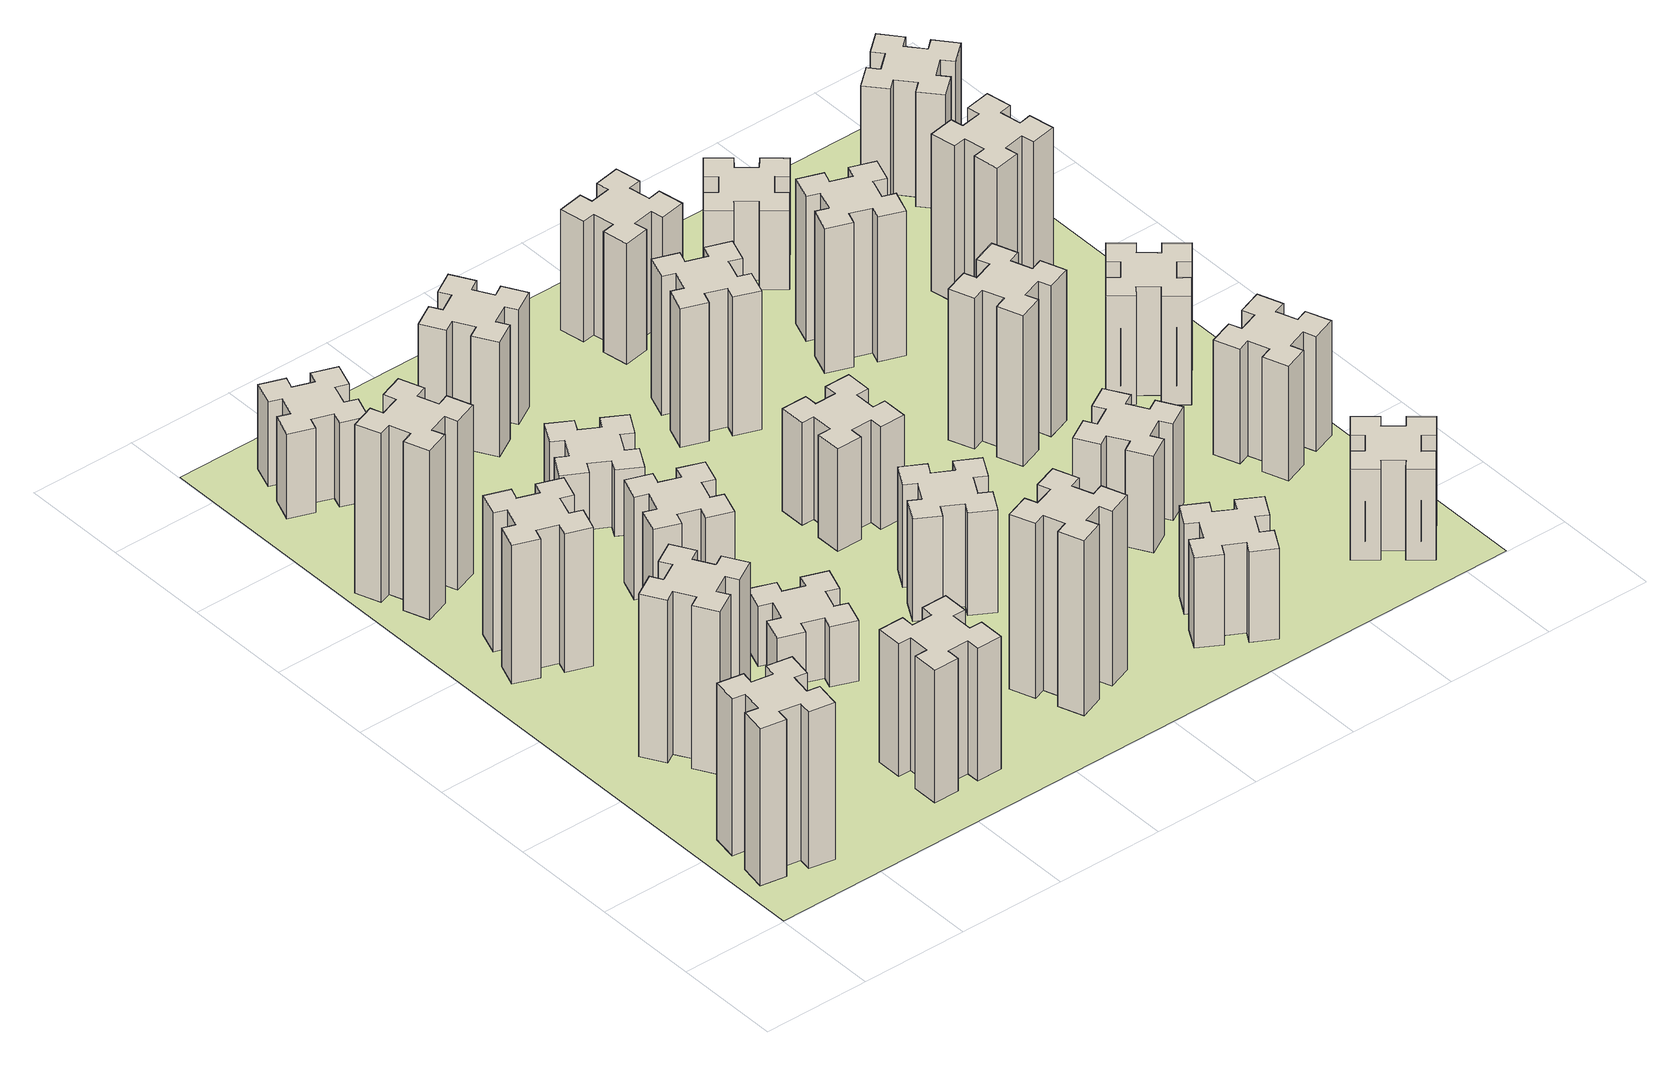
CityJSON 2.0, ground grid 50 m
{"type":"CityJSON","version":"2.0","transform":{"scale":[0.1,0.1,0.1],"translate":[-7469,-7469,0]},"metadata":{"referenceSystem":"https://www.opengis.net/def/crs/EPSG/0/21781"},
"CityObjects":{
"building1":{"type":"Building","attributes":{"class":"1000","function":"1000","usage":"1000","yearOfConstruction":2016,"roofType":"1000","measuredHeight":78,"storeysAboveGround":30,"storeysBelowGround":0},"geometry":[{"type":"Solid","lod":"1","boundaries":[[[[0,1,2,3,4,5,6,7,8,9,10,11,12,13,14,15,16,17,18,19]],[[17,16,20,21]],[[16,15,22,20]],[[15,14,23,22]],[[14,13,24,23]],[[13,12,25,24]],[[12,11,26,25]],[[11,10,27,26]],[[10,9,28,27]],[[9,8,29,28]],[[8,7,30,29]],[[7,6,31,30]],[[6,5,32,31]],[[5,4,33,32]],[[4,3,34,33]],[[3,2,35,34]],[[2,1,36,35]],[[1,0,37,36]],[[0,19,38,37]],[[19,18,39,38]],[[18,17,21,39]],[[24,25,26,27,28,29,30,31,32,33,34,35,36,37,38,39,21,20,22,23]]]]}]},
"building2":{"type":"Building","attributes":{"class":"1000","function":"1000","usage":"1000","yearOfConstruction":2016,"roofType":"1000","measuredHeight":81,"storeysAboveGround":30,"storeysBelowGround":0},"geometry":[{"type":"Solid","lod":"1","boundaries":[[[[40,41,42,43,44,45,46,47,48,49,50,51,52,53,54,55,56,57,58,59]],[[57,56,60,61]],[[56,55,62,60]],[[55,54,63,62]],[[54,53,64,63]],[[53,52,65,64]],[[52,51,66,65]],[[51,50,67,66]],[[50,49,68,67]],[[49,48,69,68]],[[48,47,70,69]],[[47,46,71,70]],[[46,45,72,71]],[[45,44,73,72]],[[44,43,74,73]],[[43,42,75,74]],[[42,41,76,75]],[[41,40,77,76]],[[40,59,78,77]],[[59,58,79,78]],[[58,57,61,79]],[[64,65,66,67,68,69,70,71,72,73,74,75,76,77,78,79,61,60,62,63]]]]}]},
"building3":{"type":"Building","attributes":{"class":"1000","function":"1000","usage":"1000","yearOfConstruction":2016,"roofType":"1000","measuredHeight":69,"storeysAboveGround":30,"storeysBelowGround":0},"geometry":[{"type":"Solid","lod":"1","boundaries":[[[[80,81,82,83,84,85,86,87,88,89,90,91,92,93,94,95,96,97,98,99]],[[97,96,100,101]],[[96,95,102,100]],[[95,94,103,102]],[[94,93,104,103]],[[93,92,105,104]],[[92,91,106,105]],[[91,90,107,106]],[[90,89,108,107]],[[89,88,109,108]],[[88,87,110,109]],[[87,86,111,110]],[[86,85,112,111]],[[85,84,113,112]],[[84,83,114,113]],[[83,82,115,114]],[[82,81,116,115]],[[81,80,117,116]],[[80,99,118,117]],[[99,98,119,118]],[[98,97,101,119]],[[104,105,106,107,108,109,110,111,112,113,114,115,116,117,118,119,101,100,102,103]]]]}]},
"building4":{"type":"Building","attributes":{"class":"1000","function":"1000","usage":"1000","yearOfConstruction":2016,"roofType":"1000","measuredHeight":84,"storeysAboveGround":30,"storeysBelowGround":0},"geometry":[{"type":"Solid","lod":"1","boundaries":[[[[120,121,122,123,124,125,126,127,128,129,130,131,132,133,134,135,136,137,138,139]],[[137,136,140,141]],[[136,135,142,140]],[[135,134,143,142]],[[134,133,144,143]],[[133,132,145,144]],[[132,131,146,145]],[[131,130,147,146]],[[130,129,148,147]],[[129,128,149,148]],[[128,127,150,149]],[[127,126,151,150]],[[126,125,152,151]],[[125,124,153,152]],[[124,123,154,153]],[[123,122,155,154]],[[122,121,156,155]],[[121,120,157,156]],[[120,139,158,157]],[[139,138,159,158]],[[138,137,141,159]],[[144,145,146,147,148,149,150,151,152,153,154,155,156,157,158,159,141,140,142,143]]]]}]},
"building5":{"type":"Building","attributes":{"class":"1000","function":"1000","usage":"1000","yearOfConstruction":2016,"roofType":"1000","measuredHeight":66,"storeysAboveGround":30,"storeysBelowGround":0},"geometry":[{"type":"Solid","lod":"1","boundaries":[[[[160,161,162,163,164,165,166,167,168,169,170,171,172,173,174,175,176,177,178,179]],[[177,176,180,181]],[[176,175,182,180]],[[175,174,183,182]],[[174,173,184,183]],[[173,172,185,184]],[[172,171,186,185]],[[171,170,187,186]],[[170,169,188,187]],[[169,168,189,188]],[[168,167,190,189]],[[167,166,191,190]],[[166,165,192,191]],[[165,164,193,192]],[[164,163,194,193]],[[163,162,195,194]],[[162,161,196,195]],[[161,160,197,196]],[[160,179,198,197]],[[179,178,199,198]],[[178,177,181,199]],[[184,185,186,187,188,189,190,191,192,193,194,195,196,197,198,199,181,180,182,183]]]]}]},
"building6":{"type":"Building","attributes":{"class":"1000","function":"1000","usage":"1000","yearOfConstruction":2016,"roofType":"1000","measuredHeight":42,"storeysAboveGround":30,"storeysBelowGround":0},"geometry":[{"type":"Solid","lod":"1","boundaries":[[[[200,201,202,203,204,205,206,207,208,209,210,211,212,213,214,215,216,217,218,219]],[[217,216,220,221]],[[216,215,222,220]],[[215,214,223,222]],[[214,213,224,223]],[[213,212,225,224]],[[212,211,226,225]],[[211,210,227,226]],[[210,209,228,227]],[[209,208,229,228]],[[208,207,230,229]],[[207,206,231,230]],[[206,205,232,231]],[[205,204,233,232]],[[204,203,234,233]],[[203,202,235,234]],[[202,201,236,235]],[[201,200,237,236]],[[200,219,238,237]],[[219,218,239,238]],[[218,217,221,239]],[[224,225,226,227,228,229,230,231,232,233,234,235,236,237,238,239,221,220,222,223]]]]}]},
"building7":{"type":"Building","attributes":{"class":"1000","function":"1000","usage":"1000","yearOfConstruction":2016,"roofType":"1000","measuredHeight":30,"storeysAboveGround":30,"storeysBelowGround":0},"geometry":[{"type":"Solid","lod":"1","boundaries":[[[[240,241,242,243,244,245,246,247,248,249,250,251,252,253,254,255,256,257,258,259]],[[257,256,260,261]],[[256,255,262,260]],[[255,254,263,262]],[[254,253,264,263]],[[253,252,265,264]],[[252,251,266,265]],[[251,250,267,266]],[[250,249,268,267]],[[249,248,269,268]],[[248,247,270,269]],[[247,246,271,270]],[[246,245,272,271]],[[245,244,273,272]],[[244,243,274,273]],[[243,242,275,274]],[[242,241,276,275]],[[241,240,277,276]],[[240,259,278,277]],[[259,258,279,278]],[[258,257,261,279]],[[264,265,266,267,268,269,270,271,272,273,274,275,276,277,278,279,261,260,262,263]]]]}]},
"building8":{"type":"Building","attributes":{"class":"1000","function":"1000","usage":"1000","yearOfConstruction":2016,"roofType":"1000","measuredHeight":51,"storeysAboveGround":30,"storeysBelowGround":0},"geometry":[{"type":"Solid","lod":"1","boundaries":[[[[280,281,282,283,284,285,286,287,288,289,290,291,292,293,294,295,296,297,298,299]],[[297,296,300,301]],[[296,295,302,300]],[[295,294,303,302]],[[294,293,304,303]],[[293,292,305,304]],[[292,291,306,305]],[[291,290,307,306]],[[290,289,308,307]],[[289,288,309,308]],[[288,287,310,309]],[[287,286,311,310]],[[286,285,312,311]],[[285,284,313,312]],[[284,283,314,313]],[[283,282,315,314]],[[282,281,316,315]],[[281,280,317,316]],[[280,299,318,317]],[[299,298,319,318]],[[298,297,301,319]],[[304,305,306,307,308,309,310,311,312,313,314,315,316,317,318,319,301,300,302,303]]]]}]},
"building9":{"type":"Building","attributes":{"class":"1000","function":"1000","usage":"1000","yearOfConstruction":2016,"roofType":"1000","measuredHeight":33,"storeysAboveGround":30,"storeysBelowGround":0},"geometry":[{"type":"Solid","lod":"1","boundaries":[[[[320,321,322,323,324,325,326,327,328,329,330,331,332,333,334,335,336,337,338,339]],[[337,336,340,341]],[[336,335,342,340]],[[335,334,343,342]],[[334,333,344,343]],[[333,332,345,344]],[[332,331,346,345]],[[331,330,347,346]],[[330,329,348,347]],[[329,328,349,348]],[[328,327,350,349]],[[327,326,351,350]],[[326,325,352,351]],[[325,324,353,352]],[[324,323,354,353]],[[323,322,355,354]],[[322,321,356,355]],[[321,320,357,356]],[[320,339,358,357]],[[339,338,359,358]],[[338,337,341,359]],[[344,345,346,347,348,349,350,351,352,353,354,355,356,357,358,359,341,340,342,343]]]]}]},
"building10":{"type":"Building","attributes":{"class":"1000","function":"1000","usage":"1000","yearOfConstruction":2016,"roofType":"1000","measuredHeight":87,"storeysAboveGround":30,"storeysBelowGround":0},"geometry":[{"type":"Solid","lod":"1","boundaries":[[[[360,361,362,363,364,365,366,367,368,369,370,371,372,373,374,375,376,377,378,379]],[[377,376,380,381]],[[376,375,382,380]],[[375,374,383,382]],[[374,373,384,383]],[[373,372,385,384]],[[372,371,386,385]],[[371,370,387,386]],[[370,369,388,387]],[[369,368,389,388]],[[368,367,390,389]],[[367,366,391,390]],[[366,365,392,391]],[[365,364,393,392]],[[364,363,394,393]],[[363,362,395,394]],[[362,361,396,395]],[[361,360,397,396]],[[360,379,398,397]],[[379,378,399,398]],[[378,377,381,399]],[[384,385,386,387,388,389,390,391,392,393,394,395,396,397,398,399,381,380,382,383]]]]}]},
"building11":{"type":"Building","attributes":{"class":"1000","function":"1000","usage":"1000","yearOfConstruction":2016,"roofType":"1000","measuredHeight":57,"storeysAboveGround":30,"storeysBelowGround":0},"geometry":[{"type":"Solid","lod":"1","boundaries":[[[[400,401,402,403,404,405,406,407,408,409,410,411,412,413,414,415,416,417,418,419]],[[417,416,420,421]],[[416,415,422,420]],[[415,414,423,422]],[[414,413,424,423]],[[413,412,425,424]],[[412,411,426,425]],[[411,410,427,426]],[[410,409,428,427]],[[409,408,429,428]],[[408,407,430,429]],[[407,406,431,430]],[[406,405,432,431]],[[405,404,433,432]],[[404,403,434,433]],[[403,402,435,434]],[[402,401,436,435]],[[401,400,437,436]],[[400,419,438,437]],[[419,418,439,438]],[[418,417,421,439]],[[424,425,426,427,428,429,430,431,432,433,434,435,436,437,438,439,421,420,422,423]]]]}]},
"building12":{"type":"Building","attributes":{"class":"1000","function":"1000","usage":"1000","yearOfConstruction":2016,"roofType":"1000","measuredHeight":51,"storeysAboveGround":30,"storeysBelowGround":0},"geometry":[{"type":"Solid","lod":"1","boundaries":[[[[440,441,442,443,444,445,446,447,448,449,450,451,452,453,454,455,456,457,458,459]],[[457,456,460,461]],[[456,455,462,460]],[[455,454,463,462]],[[454,453,464,463]],[[453,452,465,464]],[[452,451,466,465]],[[451,450,467,466]],[[450,449,468,467]],[[449,448,469,468]],[[448,447,470,469]],[[447,446,471,470]],[[446,445,472,471]],[[445,444,473,472]],[[444,443,474,473]],[[443,442,475,474]],[[442,441,476,475]],[[441,440,477,476]],[[440,459,478,477]],[[459,458,479,478]],[[458,457,461,479]],[[464,465,466,467,468,469,470,471,472,473,474,475,476,477,478,479,461,460,462,463]]]]}]},
"building13":{"type":"Building","attributes":{"class":"1000","function":"1000","usage":"1000","yearOfConstruction":2016,"roofType":"1000","measuredHeight":51,"storeysAboveGround":30,"storeysBelowGround":0},"geometry":[{"type":"Solid","lod":"1","boundaries":[[[[480,481,482,483,484,485,486,487,488,489,490,491,492,493,494,495,496,497,498,499]],[[497,496,500,501]],[[496,495,502,500]],[[495,494,503,502]],[[494,493,504,503]],[[493,492,505,504]],[[492,491,506,505]],[[491,490,507,506]],[[490,489,508,507]],[[489,488,509,508]],[[488,487,510,509]],[[487,486,511,510]],[[486,485,512,511]],[[485,484,513,512]],[[484,483,514,513]],[[483,482,515,514]],[[482,481,516,515]],[[481,480,517,516]],[[480,499,518,517]],[[499,498,519,518]],[[498,497,501,519]],[[504,505,506,507,508,509,510,511,512,513,514,515,516,517,518,519,501,500,502,503]]]]}]},
"building14":{"type":"Building","attributes":{"class":"1000","function":"1000","usage":"1000","yearOfConstruction":2016,"roofType":"1000","measuredHeight":69,"storeysAboveGround":30,"storeysBelowGround":0},"geometry":[{"type":"Solid","lod":"1","boundaries":[[[[520,521,522,523,524,525,526,527,528,529,530,531,532,533,534,535,536,537,538,539]],[[537,536,540,541]],[[536,535,542,540]],[[535,534,543,542]],[[534,533,544,543]],[[533,532,545,544]],[[532,531,546,545]],[[531,530,547,546]],[[530,529,548,547]],[[529,528,549,548]],[[528,527,550,549]],[[527,526,551,550]],[[526,525,552,551]],[[525,524,553,552]],[[524,523,554,553]],[[523,522,555,554]],[[522,521,556,555]],[[521,520,557,556]],[[520,539,558,557]],[[539,538,559,558]],[[538,537,541,559]],[[544,545,546,547,548,549,550,551,552,553,554,555,556,557,558,559,541,540,542,543]]]]}]},
"building15":{"type":"Building","attributes":{"class":"1000","function":"1000","usage":"1000","yearOfConstruction":2016,"roofType":"1000","measuredHeight":45,"storeysAboveGround":30,"storeysBelowGround":0},"geometry":[{"type":"Solid","lod":"1","boundaries":[[[[560,561,562,563,564,565,566,567,568,569,570,571,572,573,574,575,576,577,578,579]],[[577,576,580,581]],[[576,575,582,580]],[[575,574,583,582]],[[574,573,584,583]],[[573,572,585,584]],[[572,571,586,585]],[[571,570,587,586]],[[570,569,588,587]],[[569,568,589,588]],[[568,567,590,589]],[[567,566,591,590]],[[566,565,592,591]],[[565,564,593,592]],[[564,563,594,593]],[[563,562,595,594]],[[562,561,596,595]],[[561,560,597,596]],[[560,579,598,597]],[[579,578,599,598]],[[578,577,581,599]],[[584,585,586,587,588,589,590,591,592,593,594,595,596,597,598,599,581,580,582,583]]]]}]},
"building16":{"type":"Building","attributes":{"class":"1000","function":"1000","usage":"1000","yearOfConstruction":2016,"roofType":"1000","measuredHeight":60,"storeysAboveGround":30,"storeysBelowGround":0},"geometry":[{"type":"Solid","lod":"1","boundaries":[[[[600,601,602,603,604,605,606,607,608,609,610,611,612,613,614,615,616,617,618,619]],[[617,616,620,621]],[[616,615,622,620]],[[615,614,623,622]],[[614,613,624,623]],[[613,612,625,624]],[[612,611,626,625]],[[611,610,627,626]],[[610,609,628,627]],[[609,608,629,628]],[[608,607,630,629]],[[607,606,631,630]],[[606,605,632,631]],[[605,604,633,632]],[[604,603,634,633]],[[603,602,635,634]],[[602,601,636,635]],[[601,600,637,636]],[[600,619,638,637]],[[619,618,639,638]],[[618,617,621,639]],[[624,625,626,627,628,629,630,631,632,633,634,635,636,637,638,639,621,620,622,623]]]]}]},
"building17":{"type":"Building","attributes":{"class":"1000","function":"1000","usage":"1000","yearOfConstruction":2016,"roofType":"1000","measuredHeight":48,"storeysAboveGround":30,"storeysBelowGround":0},"geometry":[{"type":"Solid","lod":"1","boundaries":[[[[640,641,642,643,644,645,646,647,648,649,650,651,652,653,654,655,656,657,658,659]],[[657,656,660,661]],[[656,655,662,660]],[[655,654,663,662]],[[654,653,664,663]],[[653,652,665,664]],[[652,651,666,665]],[[651,650,667,666]],[[650,649,668,667]],[[649,648,669,668]],[[648,647,670,669]],[[647,646,671,670]],[[646,645,672,671]],[[645,644,673,672]],[[644,643,674,673]],[[643,642,675,674]],[[642,641,676,675]],[[641,640,677,676]],[[640,659,678,677]],[[659,658,679,678]],[[658,657,661,679]],[[664,665,666,667,668,669,670,671,672,673,674,675,676,677,678,679,661,660,662,663]]]]}]},
"building18":{"type":"Building","attributes":{"class":"1000","function":"1000","usage":"1000","yearOfConstruction":2016,"roofType":"1000","measuredHeight":75,"storeysAboveGround":30,"storeysBelowGround":0},"geometry":[{"type":"Solid","lod":"1","boundaries":[[[[680,681,682,683,684,685,686,687,688,689,690,691,692,693,694,695,696,697,698,699]],[[697,696,700,701]],[[696,695,702,700]],[[695,694,703,702]],[[694,693,704,703]],[[693,692,705,704]],[[692,691,706,705]],[[691,690,707,706]],[[690,689,708,707]],[[689,688,709,708]],[[688,687,710,709]],[[687,686,711,710]],[[686,685,712,711]],[[685,684,713,712]],[[684,683,714,713]],[[683,682,715,714]],[[682,681,716,715]],[[681,680,717,716]],[[680,699,718,717]],[[699,698,719,718]],[[698,697,701,719]],[[704,705,706,707,708,709,710,711,712,713,714,715,716,717,718,719,701,700,702,703]]]]}]},
"building19":{"type":"Building","attributes":{"class":"1000","function":"1000","usage":"1000","yearOfConstruction":2016,"roofType":"1000","measuredHeight":72,"storeysAboveGround":30,"storeysBelowGround":0},"geometry":[{"type":"Solid","lod":"1","boundaries":[[[[720,721,722,723,724,725,726,727,728,729,730,731,732,733,734,735,736,737,738,739]],[[737,736,740,741]],[[736,735,742,740]],[[735,734,743,742]],[[734,733,744,743]],[[733,732,745,744]],[[732,731,746,745]],[[731,730,747,746]],[[730,729,748,747]],[[729,728,749,748]],[[728,727,750,749]],[[727,726,751,750]],[[726,725,752,751]],[[725,724,753,752]],[[724,723,754,753]],[[723,722,755,754]],[[722,721,756,755]],[[721,720,757,756]],[[720,739,758,757]],[[739,738,759,758]],[[738,737,741,759]],[[744,745,746,747,748,749,750,751,752,753,754,755,756,757,758,759,741,740,742,743]]]]}]},
"building20":{"type":"Building","attributes":{"class":"1000","function":"1000","usage":"1000","yearOfConstruction":2016,"roofType":"1000","measuredHeight":45,"storeysAboveGround":30,"storeysBelowGround":0},"geometry":[{"type":"Solid","lod":"1","boundaries":[[[[760,761,762,763,764,765,766,767,768,769,770,771,772,773,774,775,776,777,778,779]],[[777,776,780,781]],[[776,775,782,780]],[[775,774,783,782]],[[774,773,784,783]],[[773,772,785,784]],[[772,771,786,785]],[[771,770,787,786]],[[770,769,788,787]],[[769,768,789,788]],[[768,767,790,789]],[[767,766,791,790]],[[766,765,792,791]],[[765,764,793,792]],[[764,763,794,793]],[[763,762,795,794]],[[762,761,796,795]],[[761,760,797,796]],[[760,779,798,797]],[[779,778,799,798]],[[778,777,781,799]],[[784,785,786,787,788,789,790,791,792,793,794,795,796,797,798,799,781,780,782,783]]]]}]},
"building21":{"type":"Building","attributes":{"class":"1000","function":"1000","usage":"1000","yearOfConstruction":2016,"roofType":"1000","measuredHeight":39,"storeysAboveGround":30,"storeysBelowGround":0},"geometry":[{"type":"Solid","lod":"1","boundaries":[[[[800,801,802,803,804,805,806,807,808,809,810,811,812,813,814,815,816,817,818,819]],[[817,816,820,821]],[[816,815,822,820]],[[815,814,823,822]],[[814,813,824,823]],[[813,812,825,824]],[[812,811,826,825]],[[811,810,827,826]],[[810,809,828,827]],[[809,808,829,828]],[[808,807,830,829]],[[807,806,831,830]],[[806,805,832,831]],[[805,804,833,832]],[[804,803,834,833]],[[803,802,835,834]],[[802,801,836,835]],[[801,800,837,836]],[[800,819,838,837]],[[819,818,839,838]],[[818,817,821,839]],[[824,825,826,827,828,829,830,831,832,833,834,835,836,837,838,839,821,820,822,823]]]]}]},
"building22":{"type":"Building","attributes":{"class":"1000","function":"1000","usage":"1000","yearOfConstruction":2016,"roofType":"1000","measuredHeight":57,"storeysAboveGround":30,"storeysBelowGround":0},"geometry":[{"type":"Solid","lod":"1","boundaries":[[[[840,841,842,843,844,845,846,847,848,849,850,851,852,853,854,855,856,857,858,859]],[[857,856,860,861]],[[856,855,862,860]],[[855,854,863,862]],[[854,853,864,863]],[[853,852,865,864]],[[852,851,866,865]],[[851,850,867,866]],[[850,849,868,867]],[[849,848,869,868]],[[848,847,870,869]],[[847,846,871,870]],[[846,845,872,871]],[[845,844,873,872]],[[844,843,874,873]],[[843,842,875,874]],[[842,841,876,875]],[[841,840,877,876]],[[840,859,878,877]],[[859,858,879,878]],[[858,857,861,879]],[[864,865,866,867,868,869,870,871,872,873,874,875,876,877,878,879,861,860,862,863]]]]}]},
"building23":{"type":"Building","attributes":{"class":"1000","function":"1000","usage":"1000","yearOfConstruction":2016,"roofType":"1000","measuredHeight":54,"storeysAboveGround":30,"storeysBelowGround":0},"geometry":[{"type":"Solid","lod":"1","boundaries":[[[[880,881,882,883,884,885,886,887,888,889,890,891,892,893,894,895,896,897,898,899]],[[897,896,900,901]],[[896,895,902,900]],[[895,894,903,902]],[[894,893,904,903]],[[893,892,905,904]],[[892,891,906,905]],[[891,890,907,906]],[[890,889,908,907]],[[889,888,909,908]],[[888,887,910,909]],[[887,886,911,910]],[[886,885,912,911]],[[885,884,913,912]],[[884,883,914,913]],[[883,882,915,914]],[[882,881,916,915]],[[881,880,917,916]],[[880,899,918,917]],[[899,898,919,918]],[[898,897,901,919]],[[904,905,906,907,908,909,910,911,912,913,914,915,916,917,918,919,901,900,902,903]]]]}]},
"building24":{"type":"Building","attributes":{"class":"1000","function":"1000","usage":"1000","yearOfConstruction":2016,"roofType":"1000","measuredHeight":78,"storeysAboveGround":30,"storeysBelowGround":0},"geometry":[{"type":"Solid","lod":"1","boundaries":[[[[920,921,922,923,924,925,926,927,928,929,930,931,932,933,934,935,936,937,938,939]],[[937,936,940,941]],[[936,935,942,940]],[[935,934,943,942]],[[934,933,944,943]],[[933,932,945,944]],[[932,931,946,945]],[[931,930,947,946]],[[930,929,948,947]],[[929,928,949,948]],[[928,927,950,949]],[[927,926,951,950]],[[926,925,952,951]],[[925,924,953,952]],[[924,923,954,953]],[[923,922,955,954]],[[922,921,956,955]],[[921,920,957,956]],[[920,939,958,957]],[[939,938,959,958]],[[938,937,941,959]],[[944,945,946,947,948,949,950,951,952,953,954,955,956,957,958,959,941,940,942,943]]]]}]},
"building25":{"type":"Building","attributes":{"class":"1000","function":"1000","usage":"1000","yearOfConstruction":2016,"roofType":"1000","measuredHeight":57,"storeysAboveGround":30,"storeysBelowGround":0},"geometry":[{"type":"Solid","lod":"1","boundaries":[[[[960,961,962,963,964,965,966,967,968,969,970,971,972,973,974,975,976,977,978,979]],[[977,976,980,981]],[[976,975,982,980]],[[975,974,983,982]],[[974,973,984,983]],[[973,972,985,984]],[[972,971,986,985]],[[971,970,987,986]],[[970,969,988,987]],[[969,968,989,988]],[[968,967,990,989]],[[967,966,991,990]],[[966,965,992,991]],[[965,964,993,992]],[[964,963,994,993]],[[963,962,995,994]],[[962,961,996,995]],[[961,960,997,996]],[[960,979,998,997]],[[979,978,999,998]],[[978,977,981,999]],[[984,985,986,987,988,989,990,991,992,993,994,995,996,997,998,999,981,980,982,983]]]]}]},
"landuse1":{"type":"LandUse","attributes":{"name":"plot1","function":"1010"},"geometry":[{"type":"MultiSurface","lod":"1","boundaries":[[[1000,1001,1002,1003]]]}]}
},
"vertices":[
[176,444,0],[158,345,0],[99,356,0],[78,237,0],[197,217,0],[207,276,0],[305,258,0],[295,199,0],[413,178,0],[434,297,0],[375,307,0],[392,405,0],[451,395,0],[472,513,0],[354,534,0],[344,475,0],[245,492,0],[256,551,0],[137,572,0],[117,454,0],[245,492,780],[256,551,780],[344,475,780],[354,534,780],[472,513,780],[451,395,780],[392,405,780],[375,307,780],[434,297,780],[413,178,780],[295,199,780],[305,258,780],[207,276,780],[197,217,780],[78,237,780],[99,356,780],[158,345,780],[176,444,780],[117,454,780],[137,572,780],
[464,1236,0],[377,1186,0],[347,1238,0],[243,1178,0],[303,1074,0],[355,1104,0],[405,1017,0],[353,987,0],[413,883,0],[517,943,0],[487,995,0],[574,1045,0],[604,993,0],[708,1053,0],[648,1157,0],[596,1127,0],[546,1214,0],[598,1244,0],[538,1348,0],[434,1288,0],[546,1214,810],[598,1244,810],[596,1127,810],[648,1157,810],[708,1053,810],[604,993,810],[574,1045,810],[487,995,810],[517,943,810],[413,883,810],[353,987,810],[405,1017,810],[355,1104,810],[303,1074,810],[243,1178,810],[347,1238,810],[377,1186,810],[464,1236,810],[434,1288,810],[538,1348,810],
[289,2040,0],[255,1946,0],[199,1967,0],[157,1854,0],[270,1813,0],[291,1869,0],[385,1835,0],[364,1779,0],[477,1737,0],[518,1850,0],[462,1871,0],[496,1965,0],[552,1944,0],[593,2057,0],[480,2098,0],[460,2042,0],[366,2076,0],[387,2132,0],[274,2173,0],[233,2060,0],[366,2076,690],[387,2132,690],[460,2042,690],[480,2098,690],[593,2057,690],[552,1944,690],[496,1965,690],[462,1871,690],[518,1850,690],[477,1737,690],[364,1779,690],[385,1835,690],[291,1869,690],[270,1813,690],[157,1854,690],[199,1967,690],[255,1946,690],[289,2040,690],[233,2060,690],[274,2173,690],
[285,2716,0],[191,2682,0],[170,2738,0],[57,2697,0],[99,2584,0],[155,2605,0],[189,2511,0],[133,2490,0],[174,2377,0],[287,2419,0],[266,2475,0],[360,2509,0],[380,2453,0],[493,2494,0],[452,2607,0],[396,2586,0],[362,2680,0],[418,2700,0],[377,2813,0],[264,2772,0],[362,2680,840],[418,2700,840],[396,2586,840],[452,2607,840],[493,2494,840],[380,2453,840],[360,2509,840],[266,2475,840],[287,2419,840],[174,2377,840],[133,2490,840],[189,2511,840],[155,2605,840],[99,2584,840],[57,2697,840],[170,2738,840],[191,2682,840],[285,2716,840],[264,2772,840],[377,2813,840],
[1005,425,0],[1005,325,0],[945,325,0],[945,205,0],[1065,205,0],[1065,265,0],[1165,265,0],[1165,205,0],[1285,205,0],[1285,325,0],[1225,325,0],[1225,425,0],[1285,425,0],[1285,545,0],[1165,545,0],[1165,485,0],[1065,485,0],[1065,545,0],[945,545,0],[945,425,0],[1065,485,660],[1065,545,660],[1165,485,660],[1165,545,660],[1285,545,660],[1285,425,660],[1225,425,660],[1225,325,660],[1285,325,660],[1285,205,660],[1165,205,660],[1165,265,660],[1065,265,660],[1065,205,660],[945,205,660],[945,325,660],[1005,325,660],[1005,425,660],[945,425,660],[945,545,660],
[289,3420,0],[255,3326,0],[199,3347,0],[157,3234,0],[270,3193,0],[291,3249,0],[385,3215,0],[364,3159,0],[477,3117,0],[518,3230,0],[462,3251,0],[496,3345,0],[552,3324,0],[593,3437,0],[480,3478,0],[460,3422,0],[366,3456,0],[387,3512,0],[274,3553,0],[233,3440,0],[366,3456,420],[387,3512,420],[460,3422,420],[480,3478,420],[593,3437,420],[552,3324,420],[496,3345,420],[462,3251,420],[518,3230,420],[477,3117,420],[364,3159,420],[385,3215,420],[291,3249,420],[270,3193,420],[157,3234,420],[199,3347,420],[255,3326,420],[289,3420,420],[233,3440,420],[274,3553,420],
[1200,1302,0],[1106,1336,0],[1127,1392,0],[1014,1433,0],[973,1320,0],[1029,1300,0],[995,1206,0],[939,1227,0],[897,1114,0],[1010,1073,0],[1031,1129,0],[1125,1095,0],[1104,1039,0],[1217,997,0],[1258,1110,0],[1202,1131,0],[1236,1225,0],[1292,1204,0],[1333,1317,0],[1220,1358,0],[1236,1225,300],[1292,1204,300],[1202,1131,300],[1258,1110,300],[1217,997,300],[1104,1039,300],[1125,1095,300],[1031,1129,300],[1010,1073,300],[897,1114,300],[939,1227,300],[995,1206,300],[1029,1300,300],[973,1320,300],[1014,1433,300],[1127,1392,300],[1106,1336,300],[1200,1302,300],[1220,1358,300],[1333,1317,300],
[1100,1942,0],[1006,1976,0],[1027,2032,0],[914,2073,0],[873,1960,0],[929,1940,0],[895,1846,0],[839,1867,0],[797,1754,0],[910,1713,0],[931,1769,0],[1025,1735,0],[1004,1679,0],[1117,1637,0],[1158,1750,0],[1102,1771,0],[1136,1865,0],[1192,1844,0],[1233,1957,0],[1120,1998,0],[1136,1865,510],[1192,1844,510],[1102,1771,510],[1158,1750,510],[1117,1637,510],[1004,1679,510],[1025,1735,510],[931,1769,510],[910,1713,510],[797,1754,510],[839,1867,510],[895,1846,510],[929,1940,510],[873,1960,510],[914,2073,510],[1027,2032,510],[1006,1976,510],[1100,1942,510],[1120,1998,510],[1233,1957,510],
[1017,2425,0],[1104,2375,0],[1074,2323,0],[1178,2263,0],[1238,2367,0],[1186,2397,0],[1236,2484,0],[1288,2454,0],[1348,2558,0],[1244,2618,0],[1214,2566,0],[1127,2616,0],[1157,2668,0],[1053,2728,0],[993,2624,0],[1045,2594,0],[995,2507,0],[943,2537,0],[883,2433,0],[987,2373,0],[995,2507,330],[943,2537,330],[1045,2594,330],[993,2624,330],[1053,2728,330],[1157,2668,330],[1127,2616,330],[1214,2566,330],[1244,2618,330],[1348,2558,330],[1288,2454,330],[1236,2484,330],[1186,2397,330],[1238,2367,330],[1178,2263,330],[1074,2323,330],[1104,2375,330],[1017,2425,330],[987,2373,330],[883,2433,330],
[1976,466,0],[1942,560,0],[1998,580,0],[1957,693,0],[1844,652,0],[1865,596,0],[1771,562,0],[1750,618,0],[1637,577,0],[1679,464,0],[1735,485,0],[1769,391,0],[1713,370,0],[1754,257,0],[1867,299,0],[1846,355,0],[1940,389,0],[1960,333,0],[2073,374,0],[2032,487,0],[1940,389,870],[1960,333,870],[1846,355,870],[1867,299,870],[1754,257,870],[1713,370,870],[1769,391,870],[1735,485,870],[1679,464,870],[1637,577,870],[1750,618,870],[1771,562,870],[1865,596,870],[1844,652,870],[1957,693,870],[1998,580,870],[1942,560,870],[1976,466,870],[2032,487,870],[2073,374,870],
[995,3224,0],[1045,3137,0],[993,3107,0],[1053,3003,0],[1157,3063,0],[1127,3115,0],[1214,3165,0],[1244,3113,0],[1348,3173,0],[1288,3277,0],[1236,3247,0],[1186,3334,0],[1238,3364,0],[1178,3468,0],[1074,3408,0],[1104,3356,0],[1017,3306,0],[987,3358,0],[883,3298,0],[943,3194,0],[1017,3306,570],[987,3358,570],[1104,3356,570],[1074,3408,570],[1178,3468,570],[1238,3364,570],[1186,3334,570],[1236,3247,570],[1288,3277,570],[1348,3173,570],[1244,3113,570],[1214,3165,570],[1127,3115,570],[1157,3063,570],[1053,3003,570],[993,3107,570],[1045,3137,570],[995,3224,570],[943,3194,570],[883,3298,570],
[1926,1117,0],[1976,1204,0],[2028,1174,0],[2088,1278,0],[1984,1338,0],[1954,1286,0],[1867,1336,0],[1897,1388,0],[1793,1448,0],[1733,1344,0],[1785,1314,0],[1735,1227,0],[1683,1257,0],[1623,1153,0],[1727,1093,0],[1757,1145,0],[1844,1095,0],[1814,1043,0],[1918,983,0],[1978,1087,0],[1844,1095,510],[1814,1043,510],[1757,1145,510],[1727,1093,510],[1623,1153,510],[1683,1257,510],[1735,1227,510],[1785,1314,510],[1733,1344,510],[1793,1448,510],[1897,1388,510],[1867,1336,510],[1954,1286,510],[1984,1338,510],[2088,1278,510],[2028,1174,510],[1976,1204,510],[1926,1117,510],[1978,1087,510],[1918,983,510],
[1805,1745,0],[1905,1745,0],[1905,1685,0],[2025,1685,0],[2025,1805,0],[1965,1805,0],[1965,1905,0],[2025,1905,0],[2025,2025,0],[1905,2025,0],[1905,1965,0],[1805,1965,0],[1805,2025,0],[1685,2025,0],[1685,1905,0],[1745,1905,0],[1745,1805,0],[1685,1805,0],[1685,1685,0],[1805,1685,0],[1745,1805,510],[1685,1805,510],[1745,1905,510],[1685,1905,510],[1685,2025,510],[1805,2025,510],[1805,1965,510],[1905,1965,510],[1905,2025,510],[2025,2025,510],[2025,1905,510],[1965,1905,510],[1965,1805,510],[2025,1805,510],[2025,1685,510],[1905,1685,510],[1905,1745,510],[1805,1745,510],[1805,1685,510],[1685,1685,510],
[1942,2611,0],[1976,2705,0],[2032,2684,0],[2073,2797,0],[1960,2838,0],[1940,2782,0],[1846,2816,0],[1867,2872,0],[1754,2913,0],[1713,2800,0],[1769,2780,0],[1735,2686,0],[1679,2707,0],[1637,2594,0],[1750,2553,0],[1771,2609,0],[1865,2575,0],[1844,2519,0],[1957,2477,0],[1998,2590,0],[1865,2575,690],[1844,2519,690],[1771,2609,690],[1750,2553,690],[1637,2594,690],[1679,2707,690],[1735,2686,690],[1769,2780,690],[1713,2800,690],[1754,2913,690],[1867,2872,690],[1846,2816,690],[1940,2782,690],[1960,2838,690],[2073,2797,690],[2032,2684,690],[1976,2705,690],[1942,2611,690],[1998,2590,690],[1957,2477,690],
[2666,277,0],[2716,364,0],[2768,334,0],[2828,438,0],[2724,498,0],[2694,446,0],[2607,496,0],[2637,548,0],[2533,608,0],[2473,504,0],[2525,474,0],[2475,387,0],[2423,417,0],[2363,313,0],[2467,253,0],[2497,305,0],[2584,255,0],[2554,203,0],[2658,143,0],[2718,247,0],[2584,255,450],[2554,203,450],[2497,305,450],[2467,253,450],[2363,313,450],[2423,417,450],[2475,387,450],[2525,474,450],[2473,504,450],[2533,608,450],[2637,548,450],[2607,496,450],[2694,446,450],[2724,498,450],[2828,438,450],[2768,334,450],[2716,364,450],[2666,277,450],[2718,247,450],[2658,143,450],
[1925,3218,0],[2024,3236,0],[2034,3177,0],[2152,3197,0],[2131,3316,0],[2072,3305,0],[2055,3404,0],[2114,3414,0],[2093,3532,0],[1975,3511,0],[1985,3452,0],[1887,3435,0],[1877,3494,0],[1758,3473,0],[1779,3355,0],[1838,3365,0],[1856,3267,0],[1797,3257,0],[1817,3138,0],[1936,3159,0],[1856,3267,600],[1797,3257,600],[1838,3365,600],[1779,3355,600],[1758,3473,600],[1877,3494,600],[1887,3435,600],[1985,3452,600],[1975,3511,600],[2093,3532,600],[2114,3414,600],[2055,3404,600],[2072,3305,600],[2131,3316,600],[2152,3197,600],[2034,3177,600],[2024,3236,600],[1925,3218,600],[1936,3159,600],[1817,3138,600],
[2684,1236,0],[2597,1186,0],[2567,1238,0],[2463,1178,0],[2523,1074,0],[2575,1104,0],[2625,1017,0],[2573,987,0],[2633,883,0],[2737,943,0],[2707,995,0],[2794,1045,0],[2824,993,0],[2928,1053,0],[2868,1157,0],[2816,1127,0],[2766,1214,0],[2818,1244,0],[2758,1348,0],[2654,1288,0],[2766,1214,480],[2818,1244,480],[2816,1127,480],[2868,1157,480],[2928,1053,480],[2824,993,480],[2794,1045,480],[2707,995,480],[2737,943,480],[2633,883,480],[2573,987,480],[2625,1017,480],[2575,1104,480],[2523,1074,480],[2463,1178,480],[2567,1238,480],[2597,1186,480],[2684,1236,480],[2654,1288,480],[2758,1348,480],
[2575,1865,0],[2609,1771,0],[2553,1750,0],[2594,1637,0],[2707,1679,0],[2686,1735,0],[2780,1769,0],[2800,1713,0],[2913,1754,0],[2872,1867,0],[2816,1846,0],[2782,1940,0],[2838,1960,0],[2797,2073,0],[2684,2032,0],[2705,1976,0],[2611,1942,0],[2590,1998,0],[2477,1957,0],[2519,1844,0],[2611,1942,750],[2590,1998,750],[2705,1976,750],[2684,2032,750],[2797,2073,750],[2838,1960,750],[2782,1940,750],[2816,1846,750],[2872,1867,750],[2913,1754,750],[2800,1713,750],[2780,1769,750],[2686,1735,750],[2707,1679,750],[2594,1637,750],[2553,1750,750],[2609,1771,750],[2575,1865,750],[2519,1844,750],[2477,1957,750],
[2509,2780,0],[2475,2686,0],[2419,2707,0],[2377,2594,0],[2490,2553,0],[2511,2609,0],[2605,2575,0],[2584,2519,0],[2697,2477,0],[2738,2590,0],[2682,2611,0],[2716,2705,0],[2772,2684,0],[2813,2797,0],[2700,2838,0],[2680,2782,0],[2586,2816,0],[2607,2872,0],[2494,2913,0],[2453,2800,0],[2586,2816,720],[2607,2872,720],[2680,2782,720],[2700,2838,720],[2813,2797,720],[2772,2684,720],[2716,2705,720],[2682,2611,720],[2738,2590,720],[2697,2477,720],[2584,2519,720],[2605,2575,720],[2511,2609,720],[2490,2553,720],[2377,2594,720],[2419,2707,720],[2475,2686,720],[2509,2780,720],[2453,2800,720],[2494,2913,720],
[3487,266,0],[3552,343,0],[3598,304,0],[3675,396,0],[3583,473,0],[3544,427,0],[3468,492,0],[3506,538,0],[3414,615,0],[3337,523,0],[3383,484,0],[3319,408,0],[3273,446,0],[3196,354,0],[3288,277,0],[3326,323,0],[3403,259,0],[3364,213,0],[3456,136,0],[3533,228,0],[3403,259,450],[3364,213,450],[3326,323,450],[3288,277,450],[3196,354,450],[3273,446,450],[3319,408,450],[3383,484,450],[3337,523,450],[3414,615,450],[3506,538,450],[3468,492,450],[3544,427,450],[3583,473,450],[3675,396,450],[3598,304,450],[3552,343,450],[3487,266,450],[3533,228,450],[3456,136,450],
[2647,3226,0],[2712,3303,0],[2758,3264,0],[2835,3356,0],[2743,3433,0],[2704,3387,0],[2628,3452,0],[2666,3498,0],[2574,3575,0],[2497,3483,0],[2543,3444,0],[2479,3368,0],[2433,3406,0],[2356,3314,0],[2448,3237,0],[2486,3283,0],[2563,3219,0],[2524,3173,0],[2616,3096,0],[2693,3188,0],[2563,3219,390],[2524,3173,390],[2486,3283,390],[2448,3237,390],[2356,3314,390],[2433,3406,390],[2479,3368,390],[2543,3444,390],[2497,3483,390],[2574,3575,390],[2666,3498,390],[2628,3452,390],[2704,3387,390],[2743,3433,390],[2835,3356,390],[2758,3264,390],[2712,3303,390],[2647,3226,390],[2693,3188,390],[2616,3096,390],
[3445,1236,0],[3351,1202,0],[3330,1258,0],[3217,1217,0],[3259,1104,0],[3315,1125,0],[3349,1031,0],[3293,1010,0],[3334,897,0],[3447,939,0],[3426,995,0],[3520,1029,0],[3540,973,0],[3653,1014,0],[3612,1127,0],[3556,1106,0],[3522,1200,0],[3578,1220,0],[3537,1333,0],[3424,1292,0],[3522,1200,570],[3578,1220,570],[3556,1106,570],[3612,1127,570],[3653,1014,570],[3540,973,570],[3520,1029,570],[3426,995,570],[3447,939,570],[3334,897,570],[3293,1010,570],[3349,1031,570],[3315,1125,570],[3259,1104,570],[3217,1217,570],[3330,1258,570],[3351,1202,570],[3445,1236,570],[3424,1292,570],[3537,1333,570],
[3283,1864,0],[3219,1788,0],[3173,1826,0],[3096,1734,0],[3188,1657,0],[3226,1703,0],[3303,1639,0],[3264,1593,0],[3356,1516,0],[3433,1608,0],[3387,1646,0],[3452,1723,0],[3498,1684,0],[3575,1776,0],[3483,1853,0],[3444,1807,0],[3368,1872,0],[3406,1918,0],[3314,1995,0],[3237,1903,0],[3368,1872,540],[3406,1918,540],[3444,1807,540],[3483,1853,540],[3575,1776,540],[3498,1684,540],[3452,1723,540],[3387,1646,540],[3433,1608,540],[3356,1516,540],[3264,1593,540],[3303,1639,540],[3226,1703,540],[3188,1657,540],[3096,1734,540],[3173,1826,540],[3219,1788,540],[3283,1864,540],[3237,1903,540],[3314,1995,540],
[3118,2625,0],[3136,2527,0],[3077,2517,0],[3097,2398,0],[3216,2419,0],[3205,2478,0],[3304,2496,0],[3314,2437,0],[3432,2457,0],[3411,2576,0],[3352,2565,0],[3335,2664,0],[3394,2674,0],[3373,2792,0],[3255,2771,0],[3265,2712,0],[3167,2695,0],[3157,2754,0],[3038,2733,0],[3059,2615,0],[3167,2695,780],[3157,2754,780],[3265,2712,780],[3255,2771,780],[3373,2792,780],[3394,2674,780],[3335,2664,780],[3352,2565,780],[3411,2576,780],[3432,2457,780],[3314,2437,780],[3304,2496,780],[3205,2478,780],[3216,2419,780],[3097,2398,780],[3077,2517,780],[3136,2527,780],[3118,2625,780],[3059,2615,780],[3038,2733,780],
[3552,3368,0],[3487,3444,0],[3533,3483,0],[3456,3575,0],[3364,3498,0],[3403,3452,0],[3326,3387,0],[3288,3433,0],[3196,3356,0],[3273,3264,0],[3319,3303,0],[3383,3226,0],[3337,3188,0],[3414,3096,0],[3506,3173,0],[3468,3219,0],[3544,3283,0],[3583,3237,0],[3675,3314,0],[3598,3406,0],[3544,3283,570],[3583,3237,570],[3468,3219,570],[3506,3173,570],[3414,3096,570],[3337,3188,570],[3383,3226,570],[3319,3303,570],[3273,3264,570],[3196,3356,570],[3288,3433,570],[3326,3387,570],[3403,3452,570],[3364,3498,570],[3456,3575,570],[3533,3483,570],[3487,3444,570],[3552,3368,570],[3598,3406,570],[3675,3314,570],
[5,3705,0],[3705,3705,0],[3705,5,0],[5,5,0]
]}
